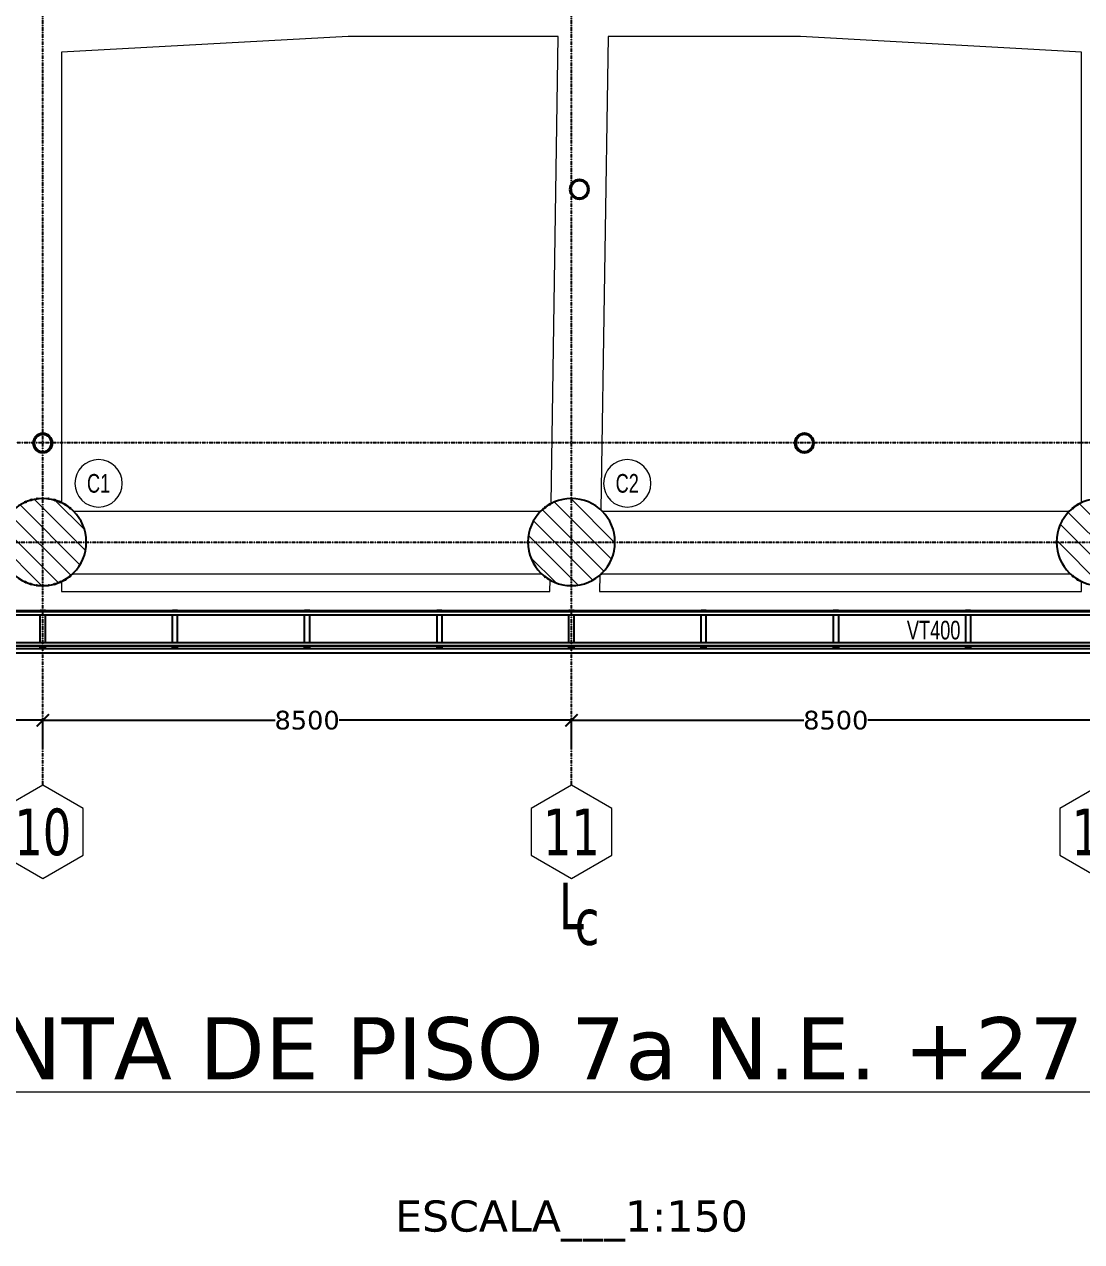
# Model space of a CAD drawing. Header units: millimetres. Extents: x -13767 to 81767, y -11242 to 31862.
# Drawn here: x 25203 to 42203, y -11242 to 8320 of the extents above; entities that cross this region are included whole.
import ezdxf
from ezdxf.enums import TextEntityAlignment as Align

# ---------------------------------------------------------------- set-up
doc = ezdxf.new("R2010")
doc.units = ezdxf.units.MM
doc.header["$LTSCALE"] = 0.95
doc.linetypes.add('DXK_LINE_DOT3', pattern=[5.9187, 2.979, -0.9799, 0.9799, -0.9799])
for name, color, linetype, lineweight in [('0-1', 250, 'Continuous', 5), ('E_B_PLACA-1', 10, 'Continuous', 25), ('E_B_PLACA-2', 31, 'Continuous', 25), ('E_COLUMNAS', 1, 'Continuous', 18), ('E_COLUMNAS-2', 1, 'Continuous', 25), ('E_COLUMNAS-4', 1, 'Continuous', 35), ('E_TEXTO', 3, 'Continuous', 9), ('E_VIGAS', 5, 'Continuous', 9), ('E_VIGAS-1', 6, 'Continuous', 25), ('E_VIGAS-2', 10, 'Continuous', 25), ('HCB-TEXT-H1', 6, 'Continuous', 18), ('HCB-TEXT-H2', 4, 'Continuous', 18), ('HCB_EJES', 1, 'DXK_LINE_DOT3', 9), ('S-COLS-HDLN-1', 1, 'Continuous', 35)]:
    doc.layers.add(name, color=color, linetype=linetype, lineweight=lineweight)
for name, color, linetype in [('COTAS', 8, 'Continuous'), ('HCB-EJES', 1, 'Continuous'), ('HCB-ROTULOS', 2, 'Continuous')]:
    doc.layers.add(name, color=color, linetype=linetype)
doc.styles.add('Arial Narrow', font='', dxfattribs={"width": 0.85, "height": 0.3})
doc.styles.add('Arial Narrow_2', font='', dxfattribs={"width": 0.85, "height": 0.3})
doc.styles.add('VERDANA', font='verdana.ttf')
doc.styles.get('Arial Narrow').set_extended_font_data('Arial Narrow')
doc.styles.get('Arial Narrow_2').set_extended_font_data('Arial Narrow')
doc.dimstyles.new('1.125', dxfattribs={"dimscale": 0, "dimtxt": 300, "dimasz": 200, "dimexe": 4, "dimexo": 4, "dimgap": 15, "dimtad": 0, "dimdec": 0, "dimzin": 4, "dimdsep": 46, "dimtxsty": 'VERDANA', "dimblk": 'ARCHTICK', "dimcen": -10, "dimclrd": 256, "dimclrt": 3, "dimadec": 0, "dimazin": 0, "dimtfac": 1, "dimtdec": 0, "dimtmove": 2, "dimatfit": 0, "dimldrblk": 'OBLIQUE', "dimfxl": 0.05, "dimtolj": 1, "dimtzin": 0, "dimarcsym": 0})

# ---------------------------------------------------------------- blocks, each defined once
blk = doc.blocks.new('EST_SFM_VIGA-METALICA-SECCION-C - EST_SFM_VIGA-METALICA-UPN100-1527742-_26_00m_N_E_-NIVEL-7 DOC')
at = {"layer": 'E_VIGAS-2'}
for p, q in [((29.794, 0.018), (-30.577, 0.018)), ((-30.577, -0.032), (29.794, -0.032))]:
    blk.add_line(p, q, dxfattribs=at)
blk = doc.blocks.new('EST_SFM_VIGA-METALICA-SECCION-C - EST_SFM_VIGA-METALICA-UPN100-1527772-_26_00m_N_E_-NIVEL-7 DOC')
at = {"layer": 'E_VIGAS-2'}
for p, q in [((34.942, 0.032), (-34.929, 0.032)), ((-34.929, -0.018), (34.942, -0.018))]:
    blk.add_line(p, q, dxfattribs=at)
blk = doc.blocks.new('EST_SFM_VIGA-METALICA-SECCION-C - EST_SFM_VIGA-METALICA-UPN160-1608463-_26_00m_N_E_-NIVEL-7 DOC')
at = {"layer": 'E_VIGAS-1'}
for p, q in [((30.104, 0.047), (-30.267, 0.047)), ((-30.272, -0.018), (30.11, -0.018))]:
    blk.add_line(p, q, dxfattribs=at)
blk = doc.blocks.new('DCTIB_CNI_EST_MOD-1A-FAC_0001_rvt-1-_26_00m_N_E_-NIVEL-7 DOC')
at = {"layer": 'E_B_PLACA-1'}
for p, q in [((-70.348, 139.545), (-9.976, 139.545)), ((-5.177, 138.995), (-75.147, 138.995))]:
    blk.add_line(p, q, dxfattribs=at)
at = {"layer": 'E_B_PLACA-2'}
for p, q in [((-9.976, 139.545), (-70.348, 139.545)), ((-75.147, 138.995), (-5.177, 138.995))]:
    blk.add_line(p, q, dxfattribs=at)
at = {"layer": 'E_VIGAS-1'}
for p, q in [((-48.703, 139.567), (-48.621, 139.567)), ((-48.703, 139.545), (-48.703, 139.567)), ((-48.621, 139.545), (-48.621, 139.567)), ((-46.578, 139.567), (-46.496, 139.567)), ((-46.578, 139.545), (-46.578, 139.567)), ((-46.496, 139.545), (-46.496, 139.567)), ((-44.453, 139.567), (-44.371, 139.567)), ((-44.453, 139.545), (-44.453, 139.567)), ((-44.371, 139.545), (-44.371, 139.567)), ((-42.328, 139.567), (-42.246, 139.567)), ((-42.328, 139.567), (-42.328, 139.545)), ((-42.246, 139.567), (-42.246, 139.545)), ((-40.203, 139.567), (-40.121, 139.567)), ((-40.203, 139.545), (-40.203, 139.567)), ((-40.121, 139.545), (-40.121, 139.567)), ((-38.078, 139.567), (-37.996, 139.567)), ((-38.078, 139.545), (-38.078, 139.567)), ((-37.996, 139.545), (-37.996, 139.567)), ((-35.953, 139.567), (-35.871, 139.567)), ((-35.953, 139.567), (-35.953, 139.545)), ((-35.871, 139.567), (-35.871, 139.545)), ((-33.828, 139.567), (-33.746, 139.567)), ((-33.828, 139.567), (-33.828, 139.545)), ((-33.746, 139.567), (-33.746, 139.545)), ((-48.703, 138.967), (-48.703, 138.995)), ((-48.703, 138.966), (-48.703, 138.967)), ((-48.703, 138.967), (-48.621, 138.967)), ((-48.676, 138.966), (-48.703, 138.966)), ((-48.665, 138.961), (-48.665, 138.966)), ((-48.665, 138.947), (-48.665, 138.961)), ((-48.66, 138.966), (-48.66, 138.961)), ((-48.66, 138.961), (-48.66, 138.947)), ((-48.621, 138.966), (-48.649, 138.966)), ((-48.621, 138.967), (-48.621, 138.995)), ((-48.621, 138.967), (-48.621, 138.966)), ((-46.578, 138.967), (-46.578, 138.995)), ((-46.578, 138.966), (-46.578, 138.967)), ((-46.578, 138.967), (-46.496, 138.967)), ((-46.55, 138.966), (-46.578, 138.966)), ((-46.54, 138.961), (-46.54, 138.966)), ((-46.54, 138.947), (-46.54, 138.961)), ((-46.535, 138.966), (-46.535, 138.961)), ((-46.535, 138.961), (-46.535, 138.947)), ((-46.496, 138.966), (-46.524, 138.966)), ((-46.496, 138.967), (-46.496, 138.995)), ((-46.496, 138.967), (-46.496, 138.966)), ((-44.453, 138.967), (-44.453, 138.995)), ((-44.453, 138.966), (-44.453, 138.967)), ((-44.453, 138.967), (-44.371, 138.967)), ((-44.425, 138.966), (-44.453, 138.966)), ((-44.415, 138.961), (-44.415, 138.966)), ((-44.415, 138.947), (-44.415, 138.961)), ((-44.41, 138.966), (-44.41, 138.961)), ((-44.41, 138.961), (-44.41, 138.947)), ((-44.371, 138.966), (-44.399, 138.966)), ((-44.371, 138.967), (-44.371, 138.995)), ((-44.371, 138.967), (-44.371, 138.966)), ((-42.328, 138.995), (-42.328, 138.967)), ((-42.328, 138.967), (-42.246, 138.967)), ((-42.328, 138.966), (-42.328, 138.967)), ((-42.3, 138.966), (-42.328, 138.966)), ((-42.29, 138.961), (-42.29, 138.966)), ((-42.29, 138.947), (-42.29, 138.961)), ((-42.285, 138.966), (-42.285, 138.961)), ((-42.285, 138.961), (-42.285, 138.947)), ((-42.246, 138.966), (-42.274, 138.966)), ((-42.246, 138.995), (-42.246, 138.967)), ((-42.246, 138.967), (-42.246, 138.966)), ((-40.203, 138.967), (-40.203, 138.995)), ((-40.203, 138.966), (-40.203, 138.967)), ((-40.203, 138.967), (-40.121, 138.967)), ((-40.176, 138.966), (-40.203, 138.966)), ((-40.165, 138.961), (-40.165, 138.966)), ((-40.165, 138.947), (-40.165, 138.961)), ((-40.16, 138.966), (-40.16, 138.961)), ((-40.16, 138.961), (-40.16, 138.947)), ((-40.121, 138.966), (-40.149, 138.966)), ((-40.121, 138.967), (-40.121, 138.995)), ((-40.121, 138.967), (-40.121, 138.966)), ((-38.078, 138.967), (-38.078, 138.995)), ((-38.078, 138.966), (-38.078, 138.967)), ((-38.078, 138.967), (-37.996, 138.967)), ((-38.05, 138.966), (-38.078, 138.966)), ((-38.04, 138.961), (-38.04, 138.966)), ((-38.04, 138.947), (-38.04, 138.961)), ((-38.035, 138.966), (-38.035, 138.961)), ((-38.035, 138.961), (-38.035, 138.947)), ((-37.996, 138.966), (-38.024, 138.966)), ((-37.996, 138.967), (-37.996, 138.995)), ((-37.996, 138.967), (-37.996, 138.966)), ((-35.953, 138.995), (-35.953, 138.967)), ((-35.953, 138.967), (-35.871, 138.967)), ((-35.953, 138.966), (-35.953, 138.967)), ((-35.925, 138.966), (-35.953, 138.966)), ((-35.915, 138.961), (-35.915, 138.966)), ((-35.915, 138.947), (-35.915, 138.961)), ((-35.91, 138.966), (-35.91, 138.961)), ((-35.91, 138.961), (-35.91, 138.947)), ((-35.871, 138.966), (-35.899, 138.966)), ((-35.871, 138.995), (-35.871, 138.967)), ((-35.871, 138.967), (-35.871, 138.966)), ((-33.828, 138.995), (-33.828, 138.967)), ((-33.828, 138.967), (-33.746, 138.967)), ((-33.828, 138.966), (-33.828, 138.967)), ((-33.8, 138.966), (-33.828, 138.966)), ((-33.79, 138.961), (-33.79, 138.966)), ((-33.79, 138.947), (-33.79, 138.961)), ((-33.785, 138.966), (-33.785, 138.961)), ((-33.785, 138.961), (-33.785, 138.947)), ((-33.746, 138.966), (-33.774, 138.966)), ((-33.746, 138.995), (-33.746, 138.967)), ((-33.746, 138.967), (-33.746, 138.966))]:
    blk.add_line(p, q, dxfattribs=at)
for points, knots in [([(-48.676, 138.966), (-48.675, 138.966), (-48.673, 138.966), (-48.671, 138.966), (-48.668, 138.965), (-48.667, 138.964), (-48.665, 138.963), (-48.665, 138.962), (-48.665, 138.961)], [0, 0, 0, 0, 0.142857, 0.285714, 0.428571, 0.571429, 0.785714, 1, 1, 1, 1]), ([(-48.665, 138.961), (-48.665, 138.962), (-48.665, 138.963), (-48.667, 138.965), (-48.668, 138.965), (-48.67, 138.966), (-48.671, 138.966), (-48.673, 138.966), (-48.674, 138.966), (-48.676, 138.966)], [0, 0, 0, 0, 0.285714, 0.428571, 0.571429, 0.678571, 0.732143, 0.785714, 1, 1, 1, 1]), ([(-48.649, 138.966), (-48.65, 138.966), (-48.652, 138.966), (-48.654, 138.966), (-48.656, 138.965), (-48.658, 138.964), (-48.66, 138.963), (-48.66, 138.962), (-48.66, 138.961)], [0, 0, 0, 0, 0.142857, 0.285714, 0.428571, 0.571429, 0.785714, 1, 1, 1, 1]), ([(-48.66, 138.961), (-48.66, 138.962), (-48.659, 138.963), (-48.658, 138.965), (-48.656, 138.965), (-48.655, 138.966), (-48.654, 138.966), (-48.652, 138.966), (-48.65, 138.966), (-48.649, 138.966)], [0, 0, 0, 0, 0.285714, 0.428571, 0.571429, 0.678571, 0.732143, 0.785714, 1, 1, 1, 1]), ([(-46.55, 138.966), (-46.549, 138.966), (-46.548, 138.966), (-46.545, 138.966), (-46.543, 138.965), (-46.541, 138.964), (-46.54, 138.963), (-46.54, 138.962), (-46.54, 138.961)], [0, 0, 0, 0, 0.142857, 0.285714, 0.428571, 0.571429, 0.785714, 1, 1, 1, 1]), ([(-46.54, 138.961), (-46.54, 138.962), (-46.54, 138.963), (-46.542, 138.965), (-46.543, 138.965), (-46.545, 138.966), (-46.546, 138.966), (-46.547, 138.966), (-46.549, 138.966), (-46.55, 138.966)], [0, 0, 0, 0, 0.285714, 0.428571, 0.571429, 0.678571, 0.732143, 0.785714, 1, 1, 1, 1]), ([(-46.524, 138.966), (-46.525, 138.966), (-46.526, 138.966), (-46.529, 138.966), (-46.531, 138.965), (-46.533, 138.964), (-46.534, 138.963), (-46.535, 138.962), (-46.535, 138.961)], [0, 0, 0, 0, 0.142857, 0.285714, 0.428571, 0.571429, 0.785714, 1, 1, 1, 1]), ([(-46.535, 138.961), (-46.535, 138.962), (-46.534, 138.963), (-46.533, 138.965), (-46.531, 138.965), (-46.53, 138.966), (-46.529, 138.966), (-46.527, 138.966), (-46.525, 138.966), (-46.524, 138.966)], [0, 0, 0, 0, 0.285714, 0.428571, 0.571429, 0.678571, 0.732143, 0.785714, 1, 1, 1, 1]), ([(-44.425, 138.966), (-44.424, 138.966), (-44.423, 138.966), (-44.42, 138.966), (-44.418, 138.965), (-44.416, 138.964), (-44.415, 138.963), (-44.415, 138.962), (-44.415, 138.961)], [0, 0, 0, 0, 0.142857, 0.285714, 0.428571, 0.571429, 0.785714, 1, 1, 1, 1]), ([(-44.415, 138.961), (-44.415, 138.962), (-44.415, 138.963), (-44.417, 138.965), (-44.418, 138.965), (-44.42, 138.966), (-44.421, 138.966), (-44.422, 138.966), (-44.424, 138.966), (-44.425, 138.966)], [0, 0, 0, 0, 0.285714, 0.428571, 0.571429, 0.678571, 0.732143, 0.785714, 1, 1, 1, 1]), ([(-44.399, 138.966), (-44.4, 138.966), (-44.401, 138.966), (-44.404, 138.966), (-44.406, 138.965), (-44.408, 138.964), (-44.409, 138.963), (-44.41, 138.962), (-44.41, 138.961)], [0, 0, 0, 0, 0.142857, 0.285714, 0.428571, 0.571429, 0.785714, 1, 1, 1, 1]), ([(-44.41, 138.961), (-44.41, 138.962), (-44.409, 138.963), (-44.408, 138.965), (-44.406, 138.965), (-44.405, 138.966), (-44.404, 138.966), (-44.402, 138.966), (-44.4, 138.966), (-44.399, 138.966)], [0, 0, 0, 0, 0.285714, 0.428571, 0.571429, 0.678571, 0.732143, 0.785714, 1, 1, 1, 1]), ([(-42.29, 138.961), (-42.29, 138.962), (-42.29, 138.963), (-42.292, 138.965), (-42.293, 138.965), (-42.295, 138.966), (-42.296, 138.966), (-42.297, 138.966), (-42.299, 138.966), (-42.3, 138.966)], [0, 0, 0, 0, 0.285714, 0.428571, 0.571429, 0.678571, 0.732143, 0.785714, 1, 1, 1, 1]), ([(-42.3, 138.966), (-42.299, 138.966), (-42.298, 138.966), (-42.295, 138.966), (-42.293, 138.965), (-42.291, 138.964), (-42.29, 138.963), (-42.29, 138.962), (-42.29, 138.961)], [0, 0, 0, 0, 0.142857, 0.285714, 0.428571, 0.571429, 0.785714, 1, 1, 1, 1]), ([(-42.285, 138.961), (-42.285, 138.962), (-42.284, 138.963), (-42.283, 138.965), (-42.281, 138.965), (-42.28, 138.966), (-42.279, 138.966), (-42.277, 138.966), (-42.275, 138.966), (-42.274, 138.966)], [0, 0, 0, 0, 0.285714, 0.428571, 0.571429, 0.678571, 0.732143, 0.785714, 1, 1, 1, 1]), ([(-42.274, 138.966), (-42.275, 138.966), (-42.276, 138.966), (-42.279, 138.966), (-42.281, 138.965), (-42.283, 138.964), (-42.284, 138.963), (-42.285, 138.962), (-42.285, 138.961)], [0, 0, 0, 0, 0.142857, 0.285714, 0.428571, 0.571429, 0.785714, 1, 1, 1, 1]), ([(-40.176, 138.966), (-40.175, 138.966), (-40.173, 138.966), (-40.171, 138.966), (-40.168, 138.965), (-40.167, 138.964), (-40.165, 138.963), (-40.165, 138.962), (-40.165, 138.961)], [0, 0, 0, 0, 0.142857, 0.285714, 0.428571, 0.571429, 0.785714, 1, 1, 1, 1]), ([(-40.165, 138.961), (-40.165, 138.962), (-40.165, 138.963), (-40.167, 138.965), (-40.168, 138.965), (-40.17, 138.966), (-40.171, 138.966), (-40.173, 138.966), (-40.174, 138.966), (-40.176, 138.966)], [0, 0, 0, 0, 0.285714, 0.428571, 0.571429, 0.678571, 0.732143, 0.785714, 1, 1, 1, 1]), ([(-40.149, 138.966), (-40.15, 138.966), (-40.152, 138.966), (-40.154, 138.966), (-40.156, 138.965), (-40.158, 138.964), (-40.16, 138.963), (-40.16, 138.962), (-40.16, 138.961)], [0, 0, 0, 0, 0.142857, 0.285714, 0.428571, 0.571429, 0.785714, 1, 1, 1, 1]), ([(-40.16, 138.961), (-40.16, 138.962), (-40.159, 138.963), (-40.158, 138.965), (-40.156, 138.965), (-40.155, 138.966), (-40.154, 138.966), (-40.152, 138.966), (-40.15, 138.966), (-40.149, 138.966)], [0, 0, 0, 0, 0.285714, 0.428571, 0.571429, 0.678571, 0.732143, 0.785714, 1, 1, 1, 1]), ([(-38.05, 138.966), (-38.049, 138.966), (-38.048, 138.966), (-38.045, 138.966), (-38.043, 138.965), (-38.041, 138.964), (-38.04, 138.963), (-38.04, 138.962), (-38.04, 138.961)], [0, 0, 0, 0, 0.142857, 0.285714, 0.428571, 0.571429, 0.785714, 1, 1, 1, 1]), ([(-38.04, 138.961), (-38.04, 138.962), (-38.04, 138.963), (-38.042, 138.965), (-38.043, 138.965), (-38.045, 138.966), (-38.046, 138.966), (-38.047, 138.966), (-38.049, 138.966), (-38.05, 138.966)], [0, 0, 0, 0, 0.285714, 0.428571, 0.571429, 0.678571, 0.732143, 0.785714, 1, 1, 1, 1]), ([(-38.024, 138.966), (-38.025, 138.966), (-38.026, 138.966), (-38.029, 138.966), (-38.031, 138.965), (-38.033, 138.964), (-38.034, 138.963), (-38.035, 138.962), (-38.035, 138.961)], [0, 0, 0, 0, 0.142857, 0.285714, 0.428571, 0.571429, 0.785714, 1, 1, 1, 1]), ([(-38.035, 138.961), (-38.035, 138.962), (-38.034, 138.963), (-38.033, 138.965), (-38.031, 138.965), (-38.03, 138.966), (-38.029, 138.966), (-38.027, 138.966), (-38.025, 138.966), (-38.024, 138.966)], [0, 0, 0, 0, 0.285714, 0.428571, 0.571429, 0.678571, 0.732143, 0.785714, 1, 1, 1, 1]), ([(-35.915, 138.961), (-35.915, 138.962), (-35.915, 138.963), (-35.917, 138.965), (-35.918, 138.965), (-35.92, 138.966), (-35.921, 138.966), (-35.922, 138.966), (-35.924, 138.966), (-35.925, 138.966)], [0, 0, 0, 0, 0.285714, 0.428571, 0.571429, 0.678571, 0.732143, 0.785714, 1, 1, 1, 1]), ([(-35.925, 138.966), (-35.924, 138.966), (-35.923, 138.966), (-35.92, 138.966), (-35.918, 138.965), (-35.916, 138.964), (-35.915, 138.963), (-35.915, 138.962), (-35.915, 138.961)], [0, 0, 0, 0, 0.142857, 0.285714, 0.428571, 0.571429, 0.785714, 1, 1, 1, 1]), ([(-35.91, 138.961), (-35.91, 138.962), (-35.909, 138.963), (-35.908, 138.965), (-35.906, 138.965), (-35.905, 138.966), (-35.904, 138.966), (-35.902, 138.966), (-35.9, 138.966), (-35.899, 138.966)], [0, 0, 0, 0, 0.285714, 0.428571, 0.571429, 0.678571, 0.732143, 0.785714, 1, 1, 1, 1]), ([(-35.899, 138.966), (-35.9, 138.966), (-35.901, 138.966), (-35.904, 138.966), (-35.906, 138.965), (-35.908, 138.964), (-35.909, 138.963), (-35.91, 138.962), (-35.91, 138.961)], [0, 0, 0, 0, 0.142857, 0.285714, 0.428571, 0.571429, 0.785714, 1, 1, 1, 1]), ([(-33.79, 138.961), (-33.79, 138.962), (-33.79, 138.963), (-33.792, 138.965), (-33.793, 138.965), (-33.795, 138.966), (-33.796, 138.966), (-33.797, 138.966), (-33.799, 138.966), (-33.8, 138.966)], [0, 0, 0, 0, 0.285714, 0.428571, 0.571429, 0.678571, 0.732143, 0.785714, 1, 1, 1, 1]), ([(-33.8, 138.966), (-33.799, 138.966), (-33.798, 138.966), (-33.795, 138.966), (-33.793, 138.965), (-33.791, 138.964), (-33.79, 138.963), (-33.79, 138.962), (-33.79, 138.961)], [0, 0, 0, 0, 0.142857, 0.285714, 0.428571, 0.571429, 0.785714, 1, 1, 1, 1]), ([(-33.785, 138.961), (-33.785, 138.962), (-33.784, 138.963), (-33.783, 138.965), (-33.781, 138.965), (-33.78, 138.966), (-33.779, 138.966), (-33.777, 138.966), (-33.775, 138.966), (-33.774, 138.966)], [0, 0, 0, 0, 0.285714, 0.428571, 0.571429, 0.678571, 0.732143, 0.785714, 1, 1, 1, 1]), ([(-33.774, 138.966), (-33.775, 138.966), (-33.776, 138.966), (-33.779, 138.966), (-33.781, 138.965), (-33.783, 138.964), (-33.784, 138.963), (-33.785, 138.962), (-33.785, 138.961)], [0, 0, 0, 0, 0.142857, 0.285714, 0.428571, 0.571429, 0.785714, 1, 1, 1, 1])]:
    blk.add_open_spline(points, degree=3, knots=knots, dxfattribs=at)
at = {"layer": 'E_VIGAS-2'}
for p, q in [((-48.703, 139.045), (-48.703, 139.495)), ((-48.621, 139.045), (-48.621, 139.495)), ((-46.578, 139.045), (-46.578, 139.495)), ((-46.496, 139.045), (-46.496, 139.495)), ((-44.453, 139.045), (-44.453, 139.495)), ((-44.371, 139.045), (-44.371, 139.495)), ((-42.328, 139.495), (-42.328, 139.045)), ((-42.246, 139.495), (-42.246, 139.045)), ((-40.203, 139.045), (-40.203, 139.495)), ((-40.121, 139.045), (-40.121, 139.495)), ((-38.078, 139.045), (-38.078, 139.495)), ((-37.996, 139.045), (-37.996, 139.495)), ((-35.953, 139.495), (-35.953, 139.045)), ((-35.871, 139.495), (-35.871, 139.045)), ((-33.828, 139.495), (-33.828, 139.045)), ((-33.746, 139.495), (-33.746, 139.045))]:
    blk.add_line(p, q, dxfattribs=at)
at = {"layer": 'E_VIGAS-1'}
for name, p in [('EST_SFM_VIGA-METALICA-SECCION-C - EST_SFM_VIGA-METALICA-UPN100-1527742-_26_00m_N_E_-NIVEL-7 DOC', (-39.77, 139.527)), ('EST_SFM_VIGA-METALICA-SECCION-C - EST_SFM_VIGA-METALICA-UPN160-1608463-_26_00m_N_E_-NIVEL-7 DOC', (-40.081, 138.9)), ('EST_SFM_VIGA-METALICA-SECCION-C - EST_SFM_VIGA-METALICA-UPN100-1527772-_26_00m_N_E_-NIVEL-7 DOC', (-40.169, 139.013))]:
    blk.add_blockref(name, p, dxfattribs=at)
blk = doc.blocks.new('EST_SCM_COLUMNA-SECCION-CIRCULAR - EST_SCM_COLUMNA-CONCRETO-CIRCULAR_Ø_140cm-V9-_26_00m_N_E_-NIVEL-7 DOC')
at = {"layer": 'E_COLUMNAS'}
h = blk.add_hatch(dxfattribs=at)
h.set_pattern_fill('FP_6', color=256, style=0, pattern_type=2)
h.set_pattern_definition([(135, (48.662, -140.662), (-0.15909903, -0.15909903), [])])
h.paths.add_polyline_path([(0, -0.7), (0.091, -0.694), (0.181, -0.676), (0.268, -0.647), (0.35, -0.606), (0.426, -0.555), (0.495, -0.495), (0.555, -0.426), (0.606, -0.35), (0.647, -0.268), (0.676, -0.181), (0.694, -0.09), (0.7, 0), (0.694, 0.091), (0.675, 0.183), (0.645, 0.271), (0.603, 0.354), (0.551, 0.431), (0.485, 0.503), (0.426, 0.555), (0.339, 0.612), (0.259, 0.65), (0.169, 0.679), (0.079, 0.695), (0, 0.7), (-0.091, 0.694), (-0.181, 0.676), (-0.268, 0.647), (-0.35, 0.606), (-0.426, 0.555), (-0.495, 0.495), (-0.555, 0.426), (-0.606, 0.35), (-0.647, 0.268), (-0.676, 0.181), (-0.694, 0.091), (-0.7, 0), (-0.694, -0.093), (-0.675, -0.183), (-0.645, -0.271), (-0.603, -0.354), (-0.551, -0.431), (-0.485, -0.503), (-0.426, -0.555), (-0.347, -0.608), (-0.265, -0.648), (-0.179, -0.677), (-0.091, -0.694)])
at = {"layer": 'E_COLUMNAS-2'}
for start, end in [(360, 180), (180, 360)]:
    blk.add_arc((0, 0), 0.7, start, end, dxfattribs=at)
blk = doc.blocks.new('EST_SCM_COLUMNA-SECCION-CIRCULAR - EST_SCM_COLUMNA-CONCRETO-CIRCULAR_Ø_140cm-V10-_26_00m_N_E_-NIVEL-7 DOC')
at = {"layer": 'E_COLUMNAS'}
h = blk.add_hatch(dxfattribs=at)
h.set_pattern_fill('FP_7', color=256, style=0, pattern_type=2)
h.set_pattern_definition([(135, (31.662, -140.662), (-0.15909903, -0.15909903), [])])
h.paths.add_polyline_path([(0, -0.7), (0.091, -0.694), (0.181, -0.676), (0.268, -0.647), (0.35, -0.606), (0.426, -0.555), (0.495, -0.495), (0.555, -0.426), (0.606, -0.35), (0.647, -0.268), (0.676, -0.181), (0.694, -0.09), (0.7, 0), (0.694, 0.091), (0.675, 0.185), (0.645, 0.271), (0.603, 0.354), (0.551, 0.431), (0.485, 0.503), (0.426, 0.555), (0.339, 0.612), (0.259, 0.65), (0.169, 0.679), (0.079, 0.695), (-0.005, 0.7), (-0.091, 0.694), (-0.181, 0.676), (-0.268, 0.647), (-0.35, 0.606), (-0.426, 0.555), (-0.495, 0.495), (-0.555, 0.426), (-0.606, 0.35), (-0.647, 0.268), (-0.676, 0.181), (-0.694, 0.091), (-0.7, 0), (-0.694, -0.093), (-0.675, -0.183), (-0.645, -0.271), (-0.603, -0.354), (-0.551, -0.431), (-0.485, -0.503), (-0.426, -0.555), (-0.347, -0.608), (-0.265, -0.648), (-0.179, -0.677), (-0.091, -0.694), (-0.005, -0.7)])
at = {"layer": 'E_COLUMNAS-2'}
for start, end in [(360, 180), (180, 360)]:
    blk.add_arc((0, 0), 0.7, start, end, dxfattribs=at)
blk = doc.blocks.new('EST_SCM_COLUMNA-METALICA-SECCION-CIRCULAR - EST_SCM_COLUMNA-TUBULAR-CIRCULAR_PTEØ_12__e_10_3mm-2692969-_26_00m_N_E_-NIVEL-7 DOC')
at = {"layer": 'S-COLS-HDLN-1'}
for radius, start, end in [(0.152, 0, 180), (0.152, 180, 0), (0.142, 0, 180), (0.142, 180, 0)]:
    blk.add_arc((0, 0), radius, start, end, dxfattribs=at)
blk = doc.blocks.new('_ArchTick')
at = {"color": 0, "linetype": 'ByBlock', "const_width": 0.15}
blk.add_lwpolyline([(-0.5, -0.5), (0.5, 0.5)], dxfattribs=at)
blk = doc.blocks.new('*D131')
at = {"layer": 'COTAS', "color": 0, "lineweight": -2, "transparency": 16777216}
for p, q in [((17000, -3282), (17000, -2860)), ((25500, -3282), (25500, -2860))]:
    blk.add_line(p, q, dxfattribs=at)
at = {"layer": 'COTAS', "lineweight": -2, "transparency": 16777216}
for p, q in [((17000, -2864), (20736, -2864)), ((25500, -2864), (21764, -2864))]:
    blk.add_line(p, q, dxfattribs=at)
at = {"layer": 'Defpoints', "color": 0, "transparency": 16777216}
for p in [(17000, -2864), (17000, -3286), (25500, -3286)]:
    blk.add_point(p, dxfattribs=at)
at = {"layer": 'COTAS', "lineweight": -2, "transparency": 16777216, "xscale": 200, "yscale": 200, "zscale": 200, "rotation": 180}
blk.add_blockref('_ArchTick', (17000, -2864), dxfattribs=at)
at = {"layer": 'COTAS', "lineweight": -2, "transparency": 16777216, "xscale": 200, "yscale": 200, "zscale": 200}
blk.add_blockref('_ArchTick', (25500, -2864), dxfattribs=at)
at = {"layer": 'COTAS', "color": 3, "transparency": 16777216, "insert": (21250, -2864), "char_height": 300, "attachment_point": 5, "style": 'VERDANA'}
blk.add_mtext('\\A1;8500', dxfattribs=at)
blk = doc.blocks.new('_Oblique')
at = {"color": 0, "linetype": 'ByBlock', "lineweight": -2}
blk.add_line((-0.5, -0.5), (0.5, 0.5), dxfattribs=at)
blk = doc.blocks.new('*D132')
at = {"layer": 'COTAS', "color": 0, "lineweight": -2, "transparency": 16777216}
for p, q in [((25500, -3282), (25500, -2860)), ((34000, -3282), (34000, -2860))]:
    blk.add_line(p, q, dxfattribs=at)
at = {"layer": 'COTAS', "lineweight": -2, "transparency": 16777216}
for p, q in [((25500, -2864), (29236, -2864)), ((34000, -2864), (30264, -2864))]:
    blk.add_line(p, q, dxfattribs=at)
at = {"layer": 'Defpoints', "color": 0, "transparency": 16777216}
for p in [(25500, -2864), (25500, -3286), (34000, -3286)]:
    blk.add_point(p, dxfattribs=at)
at = {"layer": 'COTAS', "lineweight": -2, "transparency": 16777216, "xscale": 200, "yscale": 200, "zscale": 200, "rotation": 180}
blk.add_blockref('_ArchTick', (25500, -2864), dxfattribs=at)
at = {"layer": 'COTAS', "lineweight": -2, "transparency": 16777216, "xscale": 200, "yscale": 200, "zscale": 200}
blk.add_blockref('_ArchTick', (34000, -2864), dxfattribs=at)
at = {"layer": 'COTAS', "color": 3, "transparency": 16777216, "insert": (29750, -2864), "char_height": 300, "attachment_point": 5, "style": 'VERDANA'}
blk.add_mtext('\\A1;8500', dxfattribs=at)
blk = doc.blocks.new('*D133')
at = {"layer": 'COTAS', "color": 0, "lineweight": -2, "transparency": 16777216}
for p, q in [((34000, -3282), (34000, -2860)), ((42500, -3282), (42500, -2860))]:
    blk.add_line(p, q, dxfattribs=at)
at = {"layer": 'COTAS', "lineweight": -2, "transparency": 16777216}
for p, q in [((34000, -2864), (37736, -2864)), ((42500, -2864), (38764, -2864))]:
    blk.add_line(p, q, dxfattribs=at)
at = {"layer": 'Defpoints', "color": 0, "transparency": 16777216}
for p in [(34000, -2864), (34000, -3286), (42500, -3286)]:
    blk.add_point(p, dxfattribs=at)
at = {"layer": 'COTAS', "lineweight": -2, "transparency": 16777216, "xscale": 200, "yscale": 200, "zscale": 200, "rotation": 180}
blk.add_blockref('_ArchTick', (34000, -2864), dxfattribs=at)
at = {"layer": 'COTAS', "lineweight": -2, "transparency": 16777216, "xscale": 200, "yscale": 200, "zscale": 200}
blk.add_blockref('_ArchTick', (42500, -2864), dxfattribs=at)
at = {"layer": 'COTAS', "color": 3, "transparency": 16777216, "insert": (38250, -2864), "char_height": 300, "attachment_point": 5, "style": 'VERDANA'}
blk.add_mtext('\\A1;8500', dxfattribs=at)
blk = doc.blocks.new('CNI_TAG COLUMNAS CONCRETO MARCA - CNI_COLUMNA CONCRETO-582370-PLANTA TIPO PISO 18 A PISO 23')
at = {"layer": 'E_TEXTO'}
for start, end in [(360, 180), (180, 360)]:
    blk.add_arc((0.00026, -0.00015), 0.00254, start, end, dxfattribs=at)

msp = doc.modelspace()

# ---------------------------------------------------------------- hatches: boundary and pattern name
at = {"layer": 'E_COLUMNAS'}
h = msp.add_hatch(dxfattribs=at)
h.set_pattern_fill('FP_5', color=256, scale=1000, style=0, pattern_type=2)
h.set_pattern_definition([(135, (74162.12, -140662.38), (-159.09903, -159.09903), [])])
h.paths.add_polyline_path([(34000, -700), (34099.6, -692.3), (34185.7, -674.6), (34267.9, -646.7), (34350, -606.2), (34426.2, -555.3), (34495, -494.9), (34555.4, -426.1), (34606.2, -350), (34646.7, -267.8), (34676.2, -181.1), (34694.1, -90.1), (34698, -30.1), (34698, 30.6), (34693.8, 92.6), (34673.8, 188.3), (34645.1, 271.2), (34603.5, 354.2), (34551.2, 430.9), (34489.3, 500), (34416, 562.2), (34341.5, 610.4), (34257.9, 650.2), (34170.9, 678.2), (34087.1, 694.3), (34000, 700), (33908.7, 694), (33818.9, 676.2), (33732.1, 646.8), (33650, 606.3), (33573.9, 555.4), (33505, 495), (33444.7, 426.2), (33393.8, 350), (33353.3, 267.9), (33323.9, 181.2), (33306, 91.4), (33302, 30.2), (33302, -30.5), (33307.2, -97.5), (33324.7, -183.4), (33354.9, -271.1), (33396.6, -354.1), (33448.8, -430.8), (33514.7, -503.4), (33573.9, -555.3), (33659.6, -610.9), (33732.6, -646.8), (33818.9, -676.1), (33919.9, -694.7), (33991.6, -699.4)])

# ---------------------------------------------------------------- linework, layer by layer
at = {"layer": 'E_COLUMNAS-2'}
msp.add_lwpolyline([(34700, 0, 1), (33300, 0, 1)], format="xyb", close=True, dxfattribs=at)
for points in [[(42190.6, 628, 0.0147497), (42154.2, 608.6, 0.0007135), (42152.4, 607.6)], [(42076.6, -557.3, 0.0009261), (42078.6, -558.9, 0.014684), (42112.2, -582.7)], [(25809.4, -627.9, 0.0147492), (25845.9, -608.5, 0.0007133), (25847.6, -607.6)]]:
    msp.add_lwpolyline(points, format="xyb", dxfattribs=at)
for centre, start, end in [((25500, 0), 108.83912, 112.20746), ((25500, 0), 101.52895, 104.80493), ((25500, 0), 94.78258, 97.4024), ((25500, 0), 82.59734, 85.21674), ((25500, 0), 75.19481, 78.47063), ((25500, 0), 67.79228, 71.16049), ((25500, 0), 60.22627, 63.76978), ((34000, 0), 121.22603, 126.18645), ((34000, 0), 117.78467, 119.091), ((25500, 0), 52.77503, 56.35222), ((25500, 0), 45.58469, 48.92454), ((34000, 0), 128.10047, 134.41505), ((34000, 0), 45.58469, 47.57492), ((42500, 0), 131.07467, 134.41505), ((42500, 0), 123.64742, 127.22476), ((25500, 0), 303.64778, 307.22497), ((25500, 0), 311.07546, 314.41531), ((34000, 0), 225.58495, 231.75957), ((34000, 0), 233.48257, 239.25438), ((34000, 0), 310.68598, 314.41531), ((42500, 0), 225.58495, 228.92533), ((25500, 0), 247.79254, 251.16088), ((25500, 0), 255.19507, 258.47105), ((25500, 0), 262.5976, 265.21742), ((25500, 0), 274.78326, 277.40266), ((25500, 0), 281.52937, 284.80519), ((25500, 0), 288.83951, 292.20772), ((34000, 0), 240.22577, 240.47608), ((42500, 0), 240.2265, 243.77016)]:
    msp.add_arc(centre, 700, start, end, dxfattribs=at)
at = {"layer": 'E_VIGAS', "color": 30, "true_color": 0xf26722}
for p, q in [((33500.1, 490), (25999.9, 490)), ((42000.1, 490), (34499.9, 490)), ((25990.9, -510), (33511.1, -510)), ((34490.9, -510), (42011.1, -510))]:
    msp.add_line(p, q, dxfattribs=at)
msp.add_lwpolyline([(6101, 26595.9), (6101.1, -1095.9), (61901.3, -1095.8), (61901.2, 26595.9)], close=True, dxfattribs=at)
for points in [[(33674.7, 619.3), (33788.7, 8125.2), (30409, 8125.2), (25801, 7870.6), (25801, 632.5)], [(42201, 632.5), (42201, 7872.8), (37683.8, 8125.2), (34588.8, 8125.2), (34473.3, 516.7)], [(34457.4, -530.8), (34453.3, -795.9), (42201, -795.9), (42201, -632.5)], [(25801, -632.5), (25801, -795.9), (33653.2, -795.9), (33656.1, -609.1)]]:
    msp.add_lwpolyline(points, dxfattribs=at)
at = {"layer": 'HCB-EJES', "linetype": 'DXK_LINE_DOT3'}
for p, q in [((25499.9, -3906.8), (25499.9, 29407)), ((33999.9, -3906.8), (33999.9, 29407)), ((-8311, 1600), (76311, 1600)), ((-12267.2, 0), (80267.2, 0))]:
    msp.add_line(p, q, dxfattribs=at)
at = {"layer": 'HCB_EJES', "color": 40, "linetype": 'ByBlock', "true_color": 0xf8d731}
for points in [[(24850.4, -5031.8), (25499.9, -5406.8), (26149.5, -5031.8), (26149.5, -4281.8), (25499.9, -3906.8), (24850.4, -4281.8)], [(33350.4, -5031.8), (33999.9, -5406.8), (34649.5, -5031.8), (34649.5, -4281.8), (33999.9, -3906.8), (33350.4, -4281.8)], [(41850.4, -5031.8), (42499.9, -5406.8), (43149.5, -5031.8), (43149.5, -4281.8), (42499.9, -3906.8), (41850.4, -4281.8)]]:
    msp.add_lwpolyline(points, close=True, dxfattribs=at)
at = {"layer": 'S-COLS-HDLN-1'}
for centre, start, end in [((25500, 0), 112.38748, 114.86339), ((25500, 0), 112.20746, 112.32227), ((25500, 0), 104.93537, 106.92607), ((25500, 0), 97.48328, 98.34055), ((25500, 0), 81.65947, 82.51647), ((25500, 0), 73.07379, 75.06438), ((25500, 0), 67.67749, 67.79228), ((25500, 0), 65.13644, 67.61228), ((25500, 0), 57.4152, 60.16017), ((34000, 0), 119.19918, 121.0802), ((42500, 0), 119.83961, 122.58463), ((25500, 0), 49.79382, 52.708), ((34000, 0), 126.38475, 128.00994), ((42500, 0), 127.29179, 130.20566), ((25500, 0), 307.292, 310.20618), ((34000, 0), 231.86847, 233.33779), ((42500, 0), 229.79434, 232.70821), ((25500, 0), 245.13661, 247.61252), ((25500, 0), 247.67773, 247.79254), ((25500, 0), 253.07393, 255.06463), ((25500, 0), 261.65945, 262.51672), ((25500, 0), 277.48353, 278.34053), ((25500, 0), 284.93562, 286.92621), ((25500, 0), 292.20772, 292.32251), ((25500, 0), 292.38772, 294.86356), ((25500, 0), 299.83983, 302.5848), ((34000, 0), 239.5213, 240.14479), ((42500, 0), 237.41537, 240.16039)]:
    msp.add_arc(centre, 700, start, end, dxfattribs=at)

# ---------------------------------------------------------------- block references
at = {"layer": '0-1', "xscale": 999.9999999999933, "yscale": 999.9999999999933, "zscale": 999.9999999999933}
msp.add_blockref('DCTIB_CNI_EST_MOD-1A-FAC_0001_rvt-1-_26_00m_N_E_-NIVEL-7 DOC', (74162.1, -140662.4), dxfattribs=at)
at = {"layer": 'E_COLUMNAS-4', "xscale": 999.9999999999933, "yscale": 999.9999999999933, "zscale": 999.9999999999933}
for name, p in [('EST_SCM_COLUMNA-METALICA-SECCION-CIRCULAR - EST_SCM_COLUMNA-TUBULAR-CIRCULAR_PTEØ_12__e_10_3mm-2692969-_26_00m_N_E_-NIVEL-7 DOC', (34127.1, 5668.6)), ('EST_SCM_COLUMNA-METALICA-SECCION-CIRCULAR - EST_SCM_COLUMNA-TUBULAR-CIRCULAR_PTEØ_12__e_10_3mm-2692969-_26_00m_N_E_-NIVEL-7 DOC', (25500, 1591.4)), ('EST_SCM_COLUMNA-METALICA-SECCION-CIRCULAR - EST_SCM_COLUMNA-TUBULAR-CIRCULAR_PTEØ_12__e_10_3mm-2692969-_26_00m_N_E_-NIVEL-7 DOC', (37744.6, 1591.4)), ('EST_SCM_COLUMNA-SECCION-CIRCULAR - EST_SCM_COLUMNA-CONCRETO-CIRCULAR_Ø_140cm-V9-_26_00m_N_E_-NIVEL-7 DOC', (25500, 0)), ('EST_SCM_COLUMNA-SECCION-CIRCULAR - EST_SCM_COLUMNA-CONCRETO-CIRCULAR_Ø_140cm-V10-_26_00m_N_E_-NIVEL-7 DOC', (42500, 0))]:
    msp.add_blockref(name, p, dxfattribs=at)
at = {"layer": 'E_TEXTO', "xscale": 149999.9999999996, "yscale": 149999.9999999996, "zscale": 149999.9999999996}
for p in [(26358, 966.1), (34858, 966.1)]:
    msp.add_blockref('CNI_TAG COLUMNAS CONCRETO MARCA - CNI_COLUMNA CONCRETO-582370-PLANTA TIPO PISO 18 A PISO 23', p, dxfattribs=at)

# ---------------------------------------------------------------- texts
at = {"layer": 'E_TEXTO', "style": 'Arial Narrow', "width": 0.85}
for s, p in [('C1', (26397.1, 943.8)), ('C2', (34897.1, 943.8))]:
    msp.add_text(s, height=300, dxfattribs=at).set_placement(p, align=Align.MIDDLE_CENTER)
at = {"layer": 'E_TEXTO', "char_height": 300, "width": 1083.481, "attachment_point": 1, "style": 'Arial Narrow_2'}
for insert in [(39393, -1265.1), (39393.1, -1265.2)]:
    msp.add_mtext('VT400', dxfattribs=dict(at, insert=insert))
at = {"layer": 'HCB-ROTULOS', "color": 4, "style": 'VERDANA', "width": 0.7}
for s, p in [('10', (25499.9, -4656.8)), ('11', (33999.9, -4656.8)), ('12', (42499.9, -4656.8)), ('L', (33999.9, -5847.6)), ('c', (34250.2, -6097.7))]:
    msp.add_text(s, height=750, dxfattribs=at).set_placement(p, align=Align.MIDDLE_CENTER)
at = {"layer": 'HCB-TEXT-H1', "style": 'VERDANA'}
msp.add_text('%%UPLANTA DE PISO 7a N.E. +27.05m', height=1000, dxfattribs=at).set_placement((33999.9, -8135.1), align=Align.MIDDLE_CENTER)
at = {"layer": 'HCB-TEXT-H2', "style": 'VERDANA'}
msp.add_text('ESCALA___1:150', height=500, dxfattribs=at).set_placement((33999.9, -10830.6), align=Align.MIDDLE_CENTER)

# ---------------------------------------------------------------- dimensions: what is measured, and where the dimension line sits
at = {"layer": 'COTAS'}
for base, p1, p2, picture, middle in [((17000, -2864.3), (25500, -3286.4), (17000, -3286.4), '*D131', (21250, -2864.3)), ((25500, -2864.3), (34000, -3286.4), (25500, -3286.4), '*D132', (29750, -2864.3)), ((34000, -2864.3), (42500, -3286.4), (34000, -3286.4), '*D133', (38250, -2864.3))]:
    dim = msp.add_linear_dim(base=base, p1=p1, p2=p2, dimstyle='1.125', override={"dimscale": 1}, dxfattribs=at)
    dim.commit()
    dim.dimension.update_dxf_attribs({"geometry": picture, "text_midpoint": middle})

doc.saveas('drawing.dxf')
